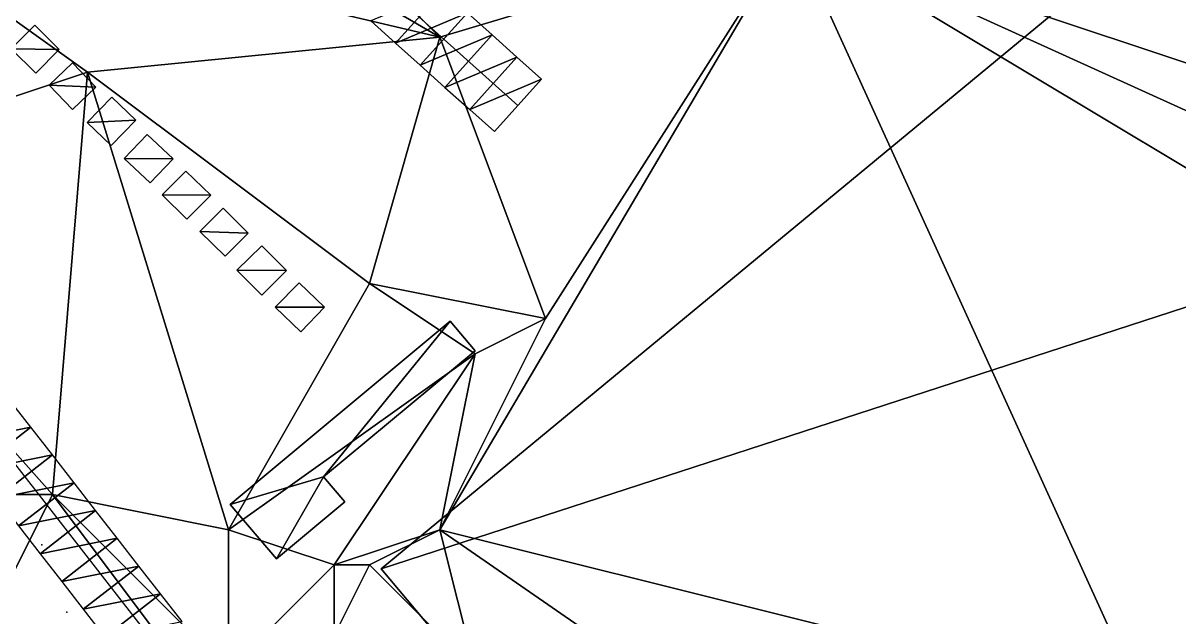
# Model space of a CAD drawing. Header units: metres. Extents: x -1103 to 901, y -902 to 905.
# Drawn here: x -63.7 to 2, y 817 to 850.8 of the extents above; entities that cross this region are included whole.
import ezdxf

# ---------------------------------------------------------------- set-up
doc = ezdxf.new("R2010")
doc.units = ezdxf.units.M
for name, color, linetype in [('OSM_BUILDING_FOOTPRINTS', 7, 'CONTINUOUS'), ('OSM_BUILDING_ROOFS', 1, 'CONTINUOUS'), ('OSM_BUILDING_WALLS', 8, 'CONTINUOUS'), ('OSM_ROAD_AXES', 2, 'CONTINUOUS'), ('OSM_ROAD_SURFACE', 9, 'CONTINUOUS'), ('OSM_TERRAIN', 3, 'CONTINUOUS'), ('OSM_TREES', 3, 'CONTINUOUS')]:
    doc.layers.add(name, color=color, linetype=linetype)

msp = doc.modelspace()

# ---------------------------------------------------------------- linework, layer by layer
at = {"layer": 'OSM_BUILDING_FOOTPRINTS'}
for points in [[(18.25, 870.741, 10.543), (38.622, 846.444, 10.543), (-22.97, 795.484, 10.543), (-43.342, 819.781, 10.543), (18.25, 870.741, 10.543)], [(-63.007, 850.669, 10.029), (-61.614, 849.286, 10.029), (-62.941, 847.948, 10.029), (-64.345, 849.331, 10.029), (-63.007, 850.669, 10.029)], [(-60.863, 848.534, 10.292), (-59.536, 847.152, 10.292), (-60.863, 845.891, 10.292), (-62.189, 847.274, 10.292), (-60.863, 848.534, 10.292)], [(-58.619, 846.577, 10.564), (-57.259, 845.272, 10.564), (-58.663, 843.834, 10.564), (-60.023, 845.139, 10.564), (-58.619, 846.577, 10.564)], [(-56.618, 844.465, 10.806), (-55.148, 843.082, 10.806), (-56.452, 841.711, 10.806), (-57.922, 843.093, 10.806), (-56.618, 844.465, 10.806)], [(-54.429, 842.385, 11.017), (-53.014, 841.014, 11.017), (-54.363, 839.654, 11.017), (-55.767, 841.025, 11.017), (-54.429, 842.385, 11.017)], [(-52.307, 840.273, 11.184), (-50.881, 838.858, 11.184), (-52.196, 837.542, 11.184), (-53.622, 838.946, 11.184), (-52.307, 840.273, 11.184)], [(-50.118, 838.139, 11.315), (-48.715, 836.734, 11.315), (-50.118, 835.341, 11.315), (-51.522, 836.745, 11.315), (-50.118, 838.139, 11.315)], [(-47.996, 836.038, 11.4), (-46.548, 834.644, 11.4), (-47.897, 833.251, 11.4), (-49.345, 834.644, 11.4), (-47.996, 836.038, 11.4)], [(-39.418, 833.848, 11.738), (-51.898, 823.441, 11.738), (-49.278, 820.345, 11.738), (-45.398, 823.585, 11.738), (-46.603, 825.012, 11.738), (-38.003, 832.178, 11.738), (-39.418, 833.848, 11.738)]]:
    msp.add_polyline3d(points, close=True, dxfattribs=at)
at = {"layer": 'OSM_BUILDING_ROOFS'}
for points in [[(38.622, 846.444, 34.943), (18.25, 870.741, 34.943), (-43.342, 819.781, 34.943)], [(-61.614, 849.286, 20.029), (-63.007, 850.669, 20.029), (-64.345, 849.331, 20.029)], [(-61.614, 849.286, 20.029), (-64.345, 849.331, 20.029), (-62.941, 847.948, 20.029)], [(-59.536, 847.152, 20.292), (-60.863, 848.534, 20.292), (-62.189, 847.274, 20.292)], [(-59.536, 847.152, 20.292), (-62.189, 847.274, 20.292), (-60.863, 845.891, 20.292)], [(-57.259, 845.272, 20.564), (-58.619, 846.577, 20.564), (-60.023, 845.139, 20.564)], [(38.622, 846.444, 34.943), (-43.342, 819.781, 34.943), (-22.97, 795.484, 34.943)], [(-57.259, 845.272, 20.564), (-60.023, 845.139, 20.564), (-58.663, 843.834, 20.564)], [(-55.148, 843.082, 20.806), (-56.618, 844.465, 20.806), (-57.922, 843.093, 20.806)], [(-55.148, 843.082, 20.806), (-57.922, 843.093, 20.806), (-56.452, 841.711, 20.806)], [(-53.014, 841.014, 21.017), (-54.429, 842.385, 21.017), (-55.767, 841.025, 21.017)], [(-53.014, 841.014, 21.017), (-55.767, 841.025, 21.017), (-54.363, 839.654, 21.017)], [(-50.881, 838.858, 21.184), (-52.307, 840.273, 21.184), (-53.622, 838.946, 21.184)], [(-50.881, 838.858, 21.184), (-53.622, 838.946, 21.184), (-52.196, 837.542, 21.184)], [(-48.715, 836.734, 21.315), (-50.118, 838.139, 21.315), (-51.522, 836.745, 21.315)], [(-48.715, 836.734, 21.315), (-51.522, 836.745, 21.315), (-50.118, 835.341, 21.315)], [(-46.548, 834.644, 21.4), (-47.996, 836.038, 21.4), (-49.345, 834.644, 21.4)], [(-46.548, 834.644, 21.4), (-49.345, 834.644, 21.4), (-47.897, 833.251, 21.4)], [(-46.603, 825.012, 21.738), (-39.418, 833.848, 21.738), (-51.898, 823.441, 21.738)], [(-46.603, 825.012, 21.738), (-38.003, 832.178, 21.738), (-39.418, 833.848, 21.738)], [(-46.603, 825.012, 21.738), (-51.898, 823.441, 21.738), (-49.278, 820.345, 21.738)], [(-46.603, 825.012, 21.738), (-49.278, 820.345, 21.738), (-45.398, 823.585, 21.738)]]:
    msp.add_3dface(points, dxfattribs=at)
at = {"layer": 'OSM_BUILDING_WALLS'}
for points in [[(18.25, 870.741, 10.543), (-43.342, 819.781, 10.543), (-43.342, 819.781, 34.943)], [(18.25, 870.741, 10.543), (-43.342, 819.781, 34.943), (18.25, 870.741, 34.943)], [(-63.007, 850.669, 10.029), (-64.345, 849.331, 10.029), (-64.345, 849.331, 20.029)], [(-63.007, 850.669, 10.029), (-64.345, 849.331, 20.029), (-63.007, 850.669, 20.029)], [(-61.614, 849.286, 10.029), (-63.007, 850.669, 10.029), (-63.007, 850.669, 20.029)], [(-61.614, 849.286, 10.029), (-63.007, 850.669, 20.029), (-61.614, 849.286, 20.029)], [(-64.345, 849.331, 10.029), (-62.941, 847.948, 10.029), (-62.941, 847.948, 20.029)], [(-64.345, 849.331, 10.029), (-62.941, 847.948, 20.029), (-64.345, 849.331, 20.029)], [(-62.941, 847.948, 10.029), (-61.614, 849.286, 10.029), (-61.614, 849.286, 20.029)], [(-62.941, 847.948, 10.029), (-61.614, 849.286, 20.029), (-62.941, 847.948, 20.029)], [(-60.863, 848.534, 10.292), (-62.189, 847.274, 10.292), (-62.189, 847.274, 20.292)], [(-60.863, 848.534, 10.292), (-62.189, 847.274, 20.292), (-60.863, 848.534, 20.292)], [(-59.536, 847.152, 10.292), (-60.863, 848.534, 10.292), (-60.863, 848.534, 20.292)], [(-59.536, 847.152, 10.292), (-60.863, 848.534, 20.292), (-59.536, 847.152, 20.292)], [(-62.189, 847.274, 10.292), (-60.863, 845.891, 10.292), (-60.863, 845.891, 20.292)], [(-62.189, 847.274, 10.292), (-60.863, 845.891, 20.292), (-62.189, 847.274, 20.292)], [(-60.863, 845.891, 10.292), (-59.536, 847.152, 10.292), (-59.536, 847.152, 20.292)], [(-60.863, 845.891, 10.292), (-59.536, 847.152, 20.292), (-60.863, 845.891, 20.292)], [(-58.619, 846.577, 10.564), (-60.023, 845.139, 10.564), (-60.023, 845.139, 20.564)], [(-58.619, 846.577, 10.564), (-60.023, 845.139, 20.564), (-58.619, 846.577, 20.564)], [(-57.259, 845.272, 10.564), (-58.619, 846.577, 10.564), (-58.619, 846.577, 20.564)], [(-57.259, 845.272, 10.564), (-58.619, 846.577, 20.564), (-57.259, 845.272, 20.564)], [(-22.97, 795.484, 10.543), (38.622, 846.444, 10.543), (38.622, 846.444, 34.943)], [(-22.97, 795.484, 10.543), (38.622, 846.444, 34.943), (-22.97, 795.484, 34.943)], [(-58.663, 843.834, 10.564), (-57.259, 845.272, 10.564), (-57.259, 845.272, 20.564)], [(-58.663, 843.834, 10.564), (-57.259, 845.272, 20.564), (-58.663, 843.834, 20.564)], [(-60.023, 845.139, 10.564), (-58.663, 843.834, 10.564), (-58.663, 843.834, 20.564)], [(-60.023, 845.139, 10.564), (-58.663, 843.834, 20.564), (-60.023, 845.139, 20.564)], [(-56.618, 844.465, 10.806), (-57.922, 843.093, 10.806), (-57.922, 843.093, 20.806)], [(-56.618, 844.465, 10.806), (-57.922, 843.093, 20.806), (-56.618, 844.465, 20.806)], [(-55.148, 843.082, 10.806), (-56.618, 844.465, 10.806), (-56.618, 844.465, 20.806)], [(-55.148, 843.082, 10.806), (-56.618, 844.465, 20.806), (-55.148, 843.082, 20.806)], [(-57.922, 843.093, 10.806), (-56.452, 841.711, 10.806), (-56.452, 841.711, 20.806)], [(-57.922, 843.093, 10.806), (-56.452, 841.711, 20.806), (-57.922, 843.093, 20.806)], [(-56.452, 841.711, 10.806), (-55.148, 843.082, 10.806), (-55.148, 843.082, 20.806)], [(-56.452, 841.711, 10.806), (-55.148, 843.082, 20.806), (-56.452, 841.711, 20.806)], [(-54.429, 842.385, 11.017), (-55.767, 841.025, 11.017), (-55.767, 841.025, 21.017)], [(-54.429, 842.385, 11.017), (-55.767, 841.025, 21.017), (-54.429, 842.385, 21.017)], [(-53.014, 841.014, 11.017), (-54.429, 842.385, 11.017), (-54.429, 842.385, 21.017)], [(-53.014, 841.014, 11.017), (-54.429, 842.385, 21.017), (-53.014, 841.014, 21.017)], [(-55.767, 841.025, 11.017), (-54.363, 839.654, 11.017), (-54.363, 839.654, 21.017)], [(-55.767, 841.025, 11.017), (-54.363, 839.654, 21.017), (-55.767, 841.025, 21.017)], [(-54.363, 839.654, 11.017), (-53.014, 841.014, 11.017), (-53.014, 841.014, 21.017)], [(-54.363, 839.654, 11.017), (-53.014, 841.014, 21.017), (-54.363, 839.654, 21.017)], [(-52.307, 840.273, 11.184), (-53.622, 838.946, 11.184), (-53.622, 838.946, 21.184)], [(-52.307, 840.273, 11.184), (-53.622, 838.946, 21.184), (-52.307, 840.273, 21.184)], [(-50.881, 838.858, 11.184), (-52.307, 840.273, 11.184), (-52.307, 840.273, 21.184)], [(-50.881, 838.858, 11.184), (-52.307, 840.273, 21.184), (-50.881, 838.858, 21.184)], [(-53.622, 838.946, 11.184), (-52.196, 837.542, 11.184), (-52.196, 837.542, 21.184)], [(-53.622, 838.946, 11.184), (-52.196, 837.542, 21.184), (-53.622, 838.946, 21.184)], [(-52.196, 837.542, 11.184), (-50.881, 838.858, 11.184), (-50.881, 838.858, 21.184)], [(-52.196, 837.542, 11.184), (-50.881, 838.858, 21.184), (-52.196, 837.542, 21.184)], [(-50.118, 838.139, 11.315), (-51.522, 836.745, 11.315), (-51.522, 836.745, 21.315)], [(-50.118, 838.139, 11.315), (-51.522, 836.745, 21.315), (-50.118, 838.139, 21.315)], [(-48.715, 836.734, 11.315), (-50.118, 838.139, 11.315), (-50.118, 838.139, 21.315)], [(-48.715, 836.734, 11.315), (-50.118, 838.139, 21.315), (-48.715, 836.734, 21.315)], [(-51.522, 836.745, 11.315), (-50.118, 835.341, 11.315), (-50.118, 835.341, 21.315)], [(-51.522, 836.745, 11.315), (-50.118, 835.341, 21.315), (-51.522, 836.745, 21.315)], [(-50.118, 835.341, 11.315), (-48.715, 836.734, 11.315), (-48.715, 836.734, 21.315)], [(-50.118, 835.341, 11.315), (-48.715, 836.734, 21.315), (-50.118, 835.341, 21.315)], [(-47.996, 836.038, 11.4), (-49.345, 834.644, 11.4), (-49.345, 834.644, 21.4)], [(-47.996, 836.038, 11.4), (-49.345, 834.644, 21.4), (-47.996, 836.038, 21.4)], [(-46.548, 834.644, 11.4), (-47.996, 836.038, 11.4), (-47.996, 836.038, 21.4)], [(-46.548, 834.644, 11.4), (-47.996, 836.038, 21.4), (-46.548, 834.644, 21.4)], [(-49.345, 834.644, 11.4), (-47.897, 833.251, 11.4), (-47.897, 833.251, 21.4)], [(-49.345, 834.644, 11.4), (-47.897, 833.251, 21.4), (-49.345, 834.644, 21.4)], [(-47.897, 833.251, 11.4), (-46.548, 834.644, 11.4), (-46.548, 834.644, 21.4)], [(-47.897, 833.251, 11.4), (-46.548, 834.644, 21.4), (-47.897, 833.251, 21.4)], [(-39.418, 833.848, 11.738), (-51.898, 823.441, 11.738), (-51.898, 823.441, 21.738)], [(-39.418, 833.848, 11.738), (-51.898, 823.441, 21.738), (-39.418, 833.848, 21.738)], [(-38.003, 832.178, 11.738), (-39.418, 833.848, 11.738), (-39.418, 833.848, 21.738)], [(-38.003, 832.178, 11.738), (-39.418, 833.848, 21.738), (-38.003, 832.178, 21.738)], [(-46.603, 825.012, 11.738), (-38.003, 832.178, 11.738), (-38.003, 832.178, 21.738)], [(-46.603, 825.012, 11.738), (-38.003, 832.178, 21.738), (-46.603, 825.012, 21.738)], [(-45.398, 823.585, 11.738), (-46.603, 825.012, 11.738), (-46.603, 825.012, 21.738)], [(-45.398, 823.585, 11.738), (-46.603, 825.012, 21.738), (-45.398, 823.585, 21.738)], [(-49.278, 820.345, 11.738), (-45.398, 823.585, 11.738), (-45.398, 823.585, 21.738)], [(-49.278, 820.345, 11.738), (-45.398, 823.585, 21.738), (-49.278, 820.345, 21.738)], [(-51.898, 823.441, 11.738), (-49.278, 820.345, 11.738), (-49.278, 820.345, 21.738)], [(-51.898, 823.441, 11.738), (-49.278, 820.345, 21.738), (-51.898, 823.441, 21.738)], [(-43.342, 819.781, 10.543), (-22.97, 795.484, 10.543), (-22.97, 795.484, 34.943)], [(-43.342, 819.781, 10.543), (-22.97, 795.484, 34.943), (-43.342, 819.781, 34.943)]]:
    msp.add_3dface(points, dxfattribs=at)
at = {"layer": 'OSM_ROAD_AXES'}
for points in [[(-121.487, 900, 13.076), (-118.454, 895.601, 13.212), (-108.096, 882.275, 13.592), (-93.041, 862.911, 12.854), (-27.977, 779.25, 22.168)], [(-73.531, 880.871, 12.02), (-50.992, 859.958, 11.448), (-35.571, 846.112, 12.745)]]:
    msp.add_polyline3d(points, dxfattribs=at)
at = {"layer": 'OSM_ROAD_SURFACE'}
for points in [[(-43.917, 850.918, 12.333), (-42.515, 849.659, 12.473), (-39.843, 852.635, 12.33)], [(-42.515, 849.659, 12.473), (-38.441, 851.377, 12.459), (-39.843, 852.635, 12.33)], [(-42.515, 849.659, 12.473), (-41.113, 848.4, 12.573), (-38.441, 851.377, 12.459)], [(-41.113, 848.4, 12.573), (-37.039, 850.118, 12.576), (-38.441, 851.377, 12.459)], [(-41.113, 848.4, 12.573), (-39.711, 847.142, 12.643), (-37.039, 850.118, 12.576)], [(-39.711, 847.142, 12.643), (-35.637, 848.859, 12.68), (-37.039, 850.118, 12.576)], [(-39.711, 847.142, 12.643), (-38.309, 845.883, 12.703), (-35.637, 848.859, 12.68)], [(-38.309, 845.883, 12.703), (-34.235, 847.601, 12.784), (-35.637, 848.859, 12.68)], [(-38.309, 845.883, 12.703), (-36.908, 844.624, 12.807), (-34.235, 847.601, 12.784)], [(-67.612, 826.956, 13.24), (-63.227, 827.833, 13.382), (-64.454, 829.411, 13.252)], [(-67.612, 826.956, 13.24), (-66.384, 825.377, 13.37), (-63.227, 827.833, 13.382)], [(-66.384, 825.377, 13.37), (-61.999, 826.254, 13.513), (-63.227, 827.833, 13.382)], [(-66.384, 825.377, 13.37), (-65.157, 823.799, 13.508), (-61.999, 826.254, 13.513)], [(-65.157, 823.799, 13.508), (-60.772, 824.676, 13.624), (-61.999, 826.254, 13.513)], [(-65.157, 823.799, 13.508), (-63.929, 822.22, 13.708), (-60.772, 824.676, 13.624)], [(-63.929, 822.22, 13.708), (-59.544, 823.097, 13.772), (-60.772, 824.676, 13.624)], [(-63.929, 822.22, 13.708), (-62.702, 820.642, 13.906), (-59.544, 823.097, 13.772)], [(-62.702, 820.642, 13.906), (-58.316, 821.519, 14.015), (-59.544, 823.097, 13.772)], [(-62.702, 820.642, 13.906), (-61.474, 819.063, 14.103), (-58.316, 821.519, 14.015)], [(-61.474, 819.063, 14.103), (-57.089, 819.94, 14.258), (-58.316, 821.519, 14.015)], [(-61.474, 819.063, 14.103), (-60.246, 817.485, 14.299), (-57.089, 819.94, 14.258)], [(-60.246, 817.485, 14.299), (-55.861, 818.362, 14.5), (-57.089, 819.94, 14.258)], [(-60.246, 817.485, 14.299), (-59.019, 815.906, 14.497), (-55.861, 818.362, 14.5)], [(-59.019, 815.906, 14.497), (-54.634, 816.783, 14.743), (-55.861, 818.362, 14.5)]]:
    msp.add_3dface(points, dxfattribs=at)
at = {"layer": 'OSM_TERRAIN'}
for points in [[(28, 840, 12.887), (18, 870, 12.887), (-20, 856, 12.916)], [(-74, 858, 11.221), (-40, 850, 12.421), (-64, 864, 11.058)], [(-40, 850, 12.421), (-52, 862, 11.248), (-64, 864, 11.058)], [(-40, 850, 12.421), (-20, 856, 12.916), (-52, 862, 11.248)], [(-78, 842, 12.013), (-60, 848, 12.389), (-74, 858, 11.221)], [(-60, 848, 12.389), (-40, 850, 12.421), (-74, 858, 11.221)], [(-40, 822, 12.887), (0, 812, 12.875), (-20, 856, 12.916)], [(-40, 822, 12.887), (-20, 856, 12.916), (-34, 834, 13.302)], [(-34, 834, 13.302), (-20, 856, 12.916), (-40, 850, 12.421)], [(0, 812, 12.875), (20, 832, 12.887), (-20, 856, 12.916)], [(20, 832, 12.887), (24, 836, 12.887), (-20, 856, 12.916)], [(24, 836, 12.887), (28, 840, 12.887), (-20, 856, 12.916)], [(-44, 836, 13.363), (-40, 850, 12.421), (-60, 848, 12.389)], [(-44, 836, 13.363), (-34, 834, 13.302), (-40, 850, 12.421)], [(-62, 824, 13.583), (-60, 848, 12.389), (-78, 842, 12.013)], [(-62, 824, 13.583), (-52, 822, 13.894), (-60, 848, 12.389)], [(-52, 822, 13.894), (-44, 836, 13.363), (-60, 848, 12.389)], [(-76, 824, 12.95), (-62, 824, 13.583), (-78, 842, 12.013)], [(-52, 822, 13.894), (-38, 832, 13.786), (-44, 836, 13.363)], [(-38, 832, 13.786), (-34, 834, 13.302), (-44, 836, 13.363)], [(-40, 822, 12.887), (-34, 834, 13.302), (-38, 832, 13.786)], [(-52, 822, 13.894), (-46, 820, 13.845), (-38, 832, 13.786)], [(-46, 820, 13.845), (-40, 822, 12.887), (-38, 832, 13.786)], [(8, 820, 12.511), (20, 832, 12.887), (0, 812, 12.875)], [(-66, 816, 14.133), (-62, 824, 13.583), (-76, 824, 12.95)], [(-66, 816, 14.133), (-56, 816, 14.568), (-62, 824, 13.583)], [(-56, 816, 14.568), (-52, 814, 15.121), (-62, 824, 13.583)], [(-62, 824, 13.583), (-52, 814, 15.121), (-52, 822, 13.894)], [(-52, 814, 15.121), (-46, 820, 13.845), (-52, 822, 13.894)], [(-44, 820, 13.202), (-40, 822, 12.887), (-46, 820, 13.845)], [(-38, 814, 12.887), (-40, 822, 12.887), (-44, 820, 13.202)], [(-38, 814, 12.887), (-14, 804, 12.887), (-40, 822, 12.887)], [(-40, 822, 12.887), (-14, 804, 12.887), (0, 812, 12.875)], [(-52, 814, 15.121), (-46, 816, 14.8), (-46, 820, 13.845)], [(-46, 820, 13.845), (-46, 816, 14.8), (-44, 820, 13.202)], [(-46, 816, 14.8), (-38, 814, 12.887), (-44, 820, 13.202)], [(6, 816, 12.183), (8, 820, 12.511), (0, 812, 12.875)]]:
    msp.add_3dface(points, dxfattribs=at)
at = {"layer": 'OSM_TREES'}
for p in [(-62.598, 821.152, 13.814), (-61.183, 817.315, 14.223)]:
    msp.add_point(p, dxfattribs=at)

doc.saveas('drawing.dxf')
